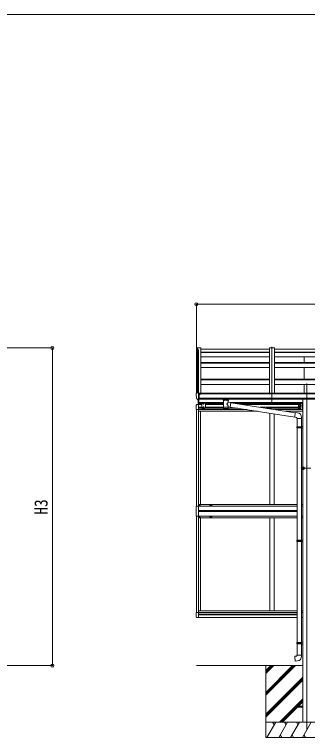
# Model space of a CAD drawing. Units: millimetres at full size, sheet at 1:30; details may follow other scales. Extents: x -8385 to 8479, y -5853 to 5787.
# Drawn here: x 31 to 2885, y -1250 to 5787 of the extents above; entities that cross this region are included whole.
import ezdxf
from ezdxf.enums import TextEntityAlignment as Align

# ---------------------------------------------------------------- set-up
doc = ezdxf.new("R2010")
doc.units = ezdxf.units.MM
doc.header["$LTSCALE"] = 30
doc.header["$PDMODE"] = 32
doc.header["$PDSIZE"] = 30
for name, color, linetype, lineweight in [('0-0_0', 7, 'Continuous', 9), ('0-1_本体', 4, 'Continuous', 9), ('0-2_部品', 7, 'Continuous', 9), ('0-8_PARTS2', 2, 'Continuous', 9), ('0-A_寸法', 6, 'Continuous', 9), ('1-1_GLASS', 4, 'Continuous', 9), ('1-2_GLASS_SEAL', 7, 'Continuous', 9), ('F-0_240', 7, 'Continuous', 9)]:
    doc.layers.add(name, color=color, linetype=linetype, lineweight=lineweight)
doc.styles.add('ＭＳ ゴシック', font='')
doc.styles.get('ＭＳ ゴシック').set_extended_font_data('MS Gothic')

msp = doc.modelspace()

# ---------------------------------------------------------------- linework, layer by layer
at = {"layer": '0-0_0'}
for p, q in [((1802.65, -550.48), (2839.15, -550.48)), ((2478.65, -550.48), (2478.65, -1250.48)), ((2478.65, -811.21), (2739.38, -550.48)), ((2478.65, -825.35), (2753.52, -550.48)), ((2478.65, -839.49), (2767.66, -550.48)), ((2478.65, -627.36), (2555.53, -550.48)), ((2478.65, -613.22), (2541.39, -550.48)), ((2478.65, -599.08), (2527.24, -550.48)), ((2478.65, -1023.34), (2839.15, -662.84)), ((2478.65, -1037.48), (2839.15, -676.98)), ((2478.65, -1051.62), (2839.15, -691.13)), ((2613.64, -1100.48), (2839.15, -874.97)), ((2782.29, -945.97), (2839.15, -889.12)), ((2796.43, -945.97), (2839.15, -903.26)), ((2627.78, -1100.48), (2778.65, -949.62)), ((2641.92, -1100.48), (2787.43, -954.97)), ((3278.65, -1100.48), (2478.65, -1100.48)), ((2488.94, -1250.48), (2575.54, -1100.48)), ((2560.54, -1126.46), (2545.54, -1100.48)), ((2604.41, -1250.48), (2691.01, -1100.48)), ((2676.01, -1126.46), (2661.01, -1100.48)), ((2719.88, -1250.48), (2806.48, -1100.48)), ((2791.48, -1126.46), (2776.48, -1100.48)), ((2835.35, -1250.48), (2921.95, -1100.48)), ((2478.65, -1250.48), (3278.65, -1250.48)), ((2619.4, -1224.5), (2634.4, -1250.48)), ((2734.88, -1224.5), (2749.88, -1250.48)), ((2850.35, -1224.5), (2865.34, -1250.48))]:
    msp.add_line(p, q, dxfattribs=at)
at = {"layer": '0-1_本体'}
for p, q in [((1802.65, 2539.75), (1802.64, 2098.7)), ((1803.59, 2540.64), (1811.43, 2541.05)), ((1811.65, 2540.97), (1811.65, 2105.24)), ((1811.73, 2540.86), (1812.35, 2539.24)), ((1847.65, 2541.06), (1847.65, 2095.06)), ((2513.65, 2541.06), (2513.65, 2101.77)), ((2563.65, 2541.06), (2513.65, 2541.06)), ((2563.65, 2541.06), (2563.65, 2101.77)), ((1847.65, 2528.06), (2513.65, 2528.06)), ((1847.65, 2501.34), (2513.65, 2501.34)), ((1847.65, 2498.76), (2513.65, 2498.76)), ((2563.65, 2528.06), (3229.65, 2528.06)), ((2563.65, 2501.34), (3229.65, 2501.34)), ((2563.65, 2498.76), (3229.65, 2498.76)), ((1847.65, 2454.03), (2513.65, 2454.03)), ((1847.65, 2400.29), (2513.65, 2400.29)), ((1847.65, 2394.73), (2513.65, 2394.73)), ((2563.65, 2454.03), (3229.65, 2454.03)), ((2563.65, 2400.29), (3229.65, 2400.29)), ((2563.65, 2394.73), (3229.65, 2394.73)), ((2851.15, 2400.29), (2851.15, 2454.03)), ((1847.65, 2350.73), (2513.65, 2350.73)), ((2563.65, 2350.73), (3229.65, 2350.73)), ((2851.15, 2236.64), (2851.15, 2350.73)), ((1847.65, 2236.64), (2513.65, 2236.64)), ((1847.65, 2229.85), (2513.65, 2229.85)), ((1847.65, 2186.29), (2513.65, 2186.29)), ((2563.65, 2236.64), (3229.65, 2236.64)), ((2563.65, 2229.85), (3229.65, 2229.85)), ((2563.65, 2186.29), (3229.65, 2186.29)), ((2851.15, 2101.77), (2851.15, 2186.29)), ((6828.15, 2095.06), (1829.15, 2095.06)), ((1829.15, 2053.84), (6828.15, 2053.84)), ((6828.15, 2041.99), (1829.15, 2042.06)), ((1852.65, 2095.06), (1852.65, 2101.77)), ((6804.65, 2101.77), (1852.65, 2101.77)), ((2839.15, 2041.9), (2839.15, -1100.51))]:
    msp.add_line(p, q, dxfattribs=at)
msp.add_lwpolyline([(1812.35, 2105.24), (1812.35, 2541.06), (1847.65, 2541.06)], dxfattribs=at)
msp.add_circle((1836.62, 2090.33), 3, dxfattribs=at)
for centre, radius, start, end in [((1803.65, 2539.64), 1, 93, 173.32986), ((1811.44, 2540.75), 0.301, 21.06327, 92.86679)]:
    msp.add_arc(centre, radius, start, end, dxfattribs=at)
at = {"layer": '0-2_部品'}
for p, q in [((1800.65, 2095.88), (1800.65, 2095.25)), ((1807.56, 2104.69), (1803.49, 2098.88)), ((1815.02, 2038.57), (1805.28, 2053.94)), ((1822.65, 2036.75), (1822.65, 2105.25)), ((1824.15, 2104.34), (1822.65, 2104.34)), ((1829.15, 2095.52), (1822.65, 2095.92)), ((1824.15, 2104.34), (1824.15, 2098.17)), ((1833.82, 2102.84), (1824.15, 2103.56)), ((1824.15, 2100.57), (1838.15, 2100.51)), ((1833.62, 2090.34), (1834.15, 2090.34)), ((1834.15, 2090.34), (1834.45, 2090.34)), ((1834.65, 2100.52), (1834.65, 2102.42)), ((1839.15, 2099.4), (1839.15, 2095.44)), ((2063.15, 2035.94), (2063.15, 2042.06)), ((2117.15, 2035.94), (2117.15, 2042.06)), ((1821.15, 2036.85), (1817.44, 2037.07)), ((1821.15, 2036.85), (1822.65, 2036.75)), ((1822.65, 2038.95), (1823.15, 2038.95)), ((1823.15, 2038.95), (1823.65, 2039.95)), ((1829.15, 2039.95), (1823.65, 2039.95)), ((2067.25, 2031.44), (2067.23, 1951.15)), ((2113.05, 2013.87), (2113.05, 2031.46)), ((2138.27, 2009.96), (2113.05, 2013.88)), ((2138.27, 2009.96), (2131.25, 1964.71)), ((2765.11, 1910.66), (2137.96, 2007.95)), ((2113.06, 1951.15), (2113.05, 1967.78)), ((2113.05, 1967.53), (2131.25, 1964.71)), ((2761.44, 1868.72), (2131.52, 1966.45)), ((2786.07, 1910.27), (2765.23, 1912.09)), ((2781.15, 1854.52), (2827.15, 1854.52)), ((2783.15, 1854.52), (2783.15, 1775.27)), ((2825.15, 1854.52), (2825.15, 1777.83)), ((2827.15, 1854.52), (2827.15, 1865.44)), ((2781.15, 1773.27), (2782.15, 1775.27)), ((2781.15, 1773.27), (2825.15, 1773.27)), ((2781.15, 1773.27), (2781.15, 1765.27)), ((2781.15, 1765.27), (2825.15, 1765.27)), ((2781.15, 1765.27), (2782.15, 1763.27)), ((2782.15, 1775.27), (2825.15, 1775.27)), ((2782.15, 1763.27), (2825.15, 1763.27)), ((2783.15, 1763.27), (2783.15, 669.08)), ((2820.67, 1773.27), (2820.24, 1775.27)), ((2823.15, 1777.77), (2839.15, 1778.24)), ((2823.15, 1775.77), (2823.15, 1777.77)), ((2823.15, 1775.77), (2825.15, 1775.77)), ((2823.15, 1760.77), (2823.15, 1762.77)), ((2823.15, 1760.77), (2839.15, 1760.3)), ((2825.15, 1760.71), (2825.15, 671.64)), ((2839.15, 1778.24), (2839.15, 1760.3)), ((2781.15, 667.08), (2782.15, 669.08)), ((2781.15, 667.08), (2825.15, 667.08)), ((2781.15, 667.08), (2781.15, 659.08)), ((2781.15, 659.08), (2825.15, 659.08)), ((2781.15, 659.08), (2782.15, 657.08)), ((2782.15, 669.08), (2825.15, 669.08)), ((2782.15, 657.08), (2825.15, 657.08)), ((2783.15, 657.08), (2783.15, -326.08)), ((2820.67, 667.08), (2820.24, 669.08)), ((2823.15, 671.58), (2839.15, 672.05)), ((2823.15, 669.58), (2823.15, 671.58)), ((2823.15, 669.58), (2825.15, 669.58)), ((2823.15, 654.58), (2823.15, 656.58)), ((2823.15, 654.58), (2839.15, 654.11)), ((2825.15, 654.52), (2825.15, -323.52)), ((2839.15, 672.05), (2839.15, 654.11)), ((2781.15, -328.08), (2782.15, -326.08)), ((2781.15, -328.08), (2825.15, -328.08)), ((2781.15, -328.08), (2781.15, -336.08)), ((2781.15, -336.08), (2825.15, -336.08)), ((2781.15, -336.08), (2782.15, -338.08)), ((2782.15, -326.08), (2825.15, -326.08)), ((2782.15, -338.08), (2825.15, -338.08)), ((2783.15, -338.08), (2783.15, -448.08)), ((2820.67, -328.08), (2820.24, -326.08)), ((2823.15, -323.58), (2839.15, -323.11)), ((2823.15, -325.58), (2823.15, -323.58)), ((2823.15, -325.58), (2825.15, -325.58)), ((2823.15, -340.58), (2823.15, -338.58)), ((2823.15, -340.58), (2839.15, -341.05)), ((2825.15, -340.64), (2825.15, -448.08)), ((2839.15, -323.11), (2839.15, -341.05)), ((2781.15, -448.08), (2827.15, -448.08)), ((2781.15, -458.08), (2781.15, -448.08)), ((2827.15, -448.08), (2827.15, -459))]:
    msp.add_line(p, q, dxfattribs=at)
at = {"layer": '0-2_部品', "color": 4}
for p, q in [((2778.65, -945.97), (2839.15, -945.97)), ((2778.65, -945.97), (2778.65, -954.97)), ((2778.65, -954.97), (2839.15, -954.97))]:
    msp.add_line(p, q, dxfattribs=at)
at = {"layer": '0-2_部品'}
for points in [[(1822.65, 2105.25), (1810.65, 2105.25), (1808.32, 2105.11)], [(1822.65, 2050.64), (1825.81, 2051.05), (1829.15, 2051.48)], [(1829.15, 2039.95), (1829.15, 2098.17), (1824.15, 2098.17)], [(1833.82, 2102.84), (1833.99, 2102.82), (1834.15, 2102.79), (1834.29, 2102.75), (1834.41, 2102.69), (1834.51, 2102.63), (1834.59, 2102.57), (1834.63, 2102.5), (1834.65, 2102.42)], [(1834.45, 2091.52), (1834.45, 2090.34), (1839.15, 2090.34)], [(1839.15, 2091.95), (1839.15, 2090.34), (1839.62, 2090.34)], [(2063.19, 2035.89), (2063.16, 2036.24), (2063.41, 2037.2), (2063.93, 2038.08), (2064.73, 2038.92), (2065.85, 2039.72), (2067.25, 2040.45)], [(2063.19, 2036), (2063.16, 2035.65), (2063.41, 2034.69), (2063.93, 2033.81), (2064.73, 2032.97), (2065.85, 2032.17), (2067.25, 2031.44)], [(2113.05, 2040.43), (2113.28, 2040.34), (2114.64, 2039.6), (2115.75, 2038.76), (2116.51, 2037.89), (2116.97, 2036.99), (2117.14, 2036.11)], [(2113.05, 2031.46), (2113.28, 2031.55), (2114.64, 2032.29), (2115.75, 2033.13), (2116.51, 2034), (2116.97, 2034.9), (2117.14, 2035.78)], [(2765.23, 1912.09), (2761.22, 1866.27), (2781.15, 1864.52), (2781.15, 1854.52)], [(2820.67, 1773.27), (2820.67, 1765.27), (2820.24, 1763.27)], [(2823.15, 1762.77), (2825.15, 1762.77), (2825.15, 1775.77)], [(2820.67, 667.08), (2820.67, 659.08), (2820.24, 657.08)], [(2823.15, 656.58), (2825.15, 656.58), (2825.15, 669.58)], [(2820.67, -328.08), (2820.67, -336.08), (2820.24, -338.08)], [(2823.15, -338.58), (2825.15, -338.58), (2825.15, -325.58)], [(2786.07, -503.83), (2765.23, -505.65), (2761.22, -459.82), (2781.15, -458.08)]]:
    msp.add_lwpolyline(points, dxfattribs=at)
for centre, radius, start, end in [((1803.65, 2095.88), 3, 93, 180), ((1993.14, 2095.26), 192.49, 180.0008, 192.1233), ((1807.88, 2055.44), 3, 191.83348, 210), ((1808.38, 2104.11), 1, 93.5, 145), ((1836.65, 2090.34), 2.5, 151.64236, 180), ((1836.65, 2090.34), 2.5, 0, 151.64236), ((2080.22, 1990.73), 51.38, 92.46126, 104.61963), ((2100.1, 1990.73), 51.38, 75.38037, 87.53874), ((1817.62, 2040.07), 3, 210, 266.5), ((2782.15, 1865.44), 45, 0, 85), ((2782.15, -459), 45, 275, 0)]:
    msp.add_arc(centre, radius, start, end, dxfattribs=at)
for centre, major_axis, ratio, start_param, end_param in [((1838.15, 2099.41), (-0.02, 1.1), 0.906239, 4.6917496, 6.2625459), ((2090.15, 2030.25), (-22.91, -0.42), 0.072511, 4.711586, 6.2823824), ((2090.17, 2031.88), (-22.91, -0.42), 0.072511, 4.711586, 6.2823824), ((2090.12, 2031.87), (22.92, -0.42), 0.07247, 0.0008089, 1.5716053), ((2090.12, 2030.25), (22.92, -0.42), 0.07247, 0.0008089, 1.5716053), ((2090.15, 1994.32), (-22.81, 26.62), 0.234429, 3.1563334, 4.5976381), ((2092.7, 1991.68), (20.32, 22.25), 0.045535, 4.9756507, 6.2441899), ((2101.15, 2035.94), (16, 0), 0.361356, 0, 0.0194874), ((2101.15, 2035.94), (16, 0), 0.361356, 6.2636979, 6.2831853), ((2090.15, 1951.15), (22.92, 0), 0.101955, 6.2829723, 9.4248207), ((2090.15, 1951.15), (22.92, 0), 0.101955, 3.1415499, 6.2833984), ((2090.15, 1963.59), (22.91, 0), 0.122865, 6.2831853, 9.424778)]:
    msp.add_ellipse(centre, major_axis=major_axis, ratio=ratio, start_param=start_param, end_param=end_param, dxfattribs=at)
at = {"layer": '0-8_PARTS2'}
for p, q in [((2538.65, 2007.06), (2538.65, 2550.9)), ((1822.65, 2526.34), (1822.65, 2007.06)), ((2878.65, 2195.86), (2878.65, -1179.37))]:
    msp.add_line(p, q, dxfattribs=at)
at = {"layer": '0-A_寸法'}
for p, q in [((1802.65, 2967.06), (1802.65, 2511.49)), ((1802.65, 2967.06), (6854.64, 2967.06)), ((400.37, 2541.33), (-906.06, 2541.33)), ((400.37, -550.47), (400.37, 2541.33)), ((2839.15, 1370.78), (2918.15, 1370.78)), ((400.37, -550.47), (-205.61, -550.47))]:
    msp.add_line(p, q, dxfattribs=at)
for p in [(1802.65, 2967.06), (400.37, 2541.33), (2839.15, 1370.78), (400.37, -550.47)]:
    msp.add_point(p, dxfattribs=at)
at = {"layer": '1-1_GLASS'}
for p, q in [((1822.65, 2010.74), (1858.15, 2010.74)), ((1822.65, 2007.24), (1855.15, 2007.24)), ((1822.65, 1998.24), (1855.15, 1998.24)), ((1822.65, 1994.74), (1855.15, 1994.74)), ((1822.65, 1990.44), (1822.65, 953.24)), ((1855.15, 1989.74), (1822.65, 1989.74)), ((1887.15, 2010.74), (2067.25, 2010.74)), ((1890.15, 2007.24), (2067.24, 2007.24)), ((1890.15, 1998.24), (2067.24, 1998.24)), ((1890.15, 1994.74), (2067.24, 1994.74)), ((2067.24, 1989.74), (1890.15, 1989.74)), ((2133.26, 2010.74), (2799.15, 2010.74)), ((2142.53, 2007.24), (2797.17, 2007.24)), ((2200.54, 1998.24), (2797.15, 1998.24)), ((2223.1, 1994.74), (2797.15, 1994.74)), ((2630.72, 1989.74), (2255.33, 1989.74)), ((2797.15, 1989.74), (2630.72, 1989.74)), ((1802.65, 1941.04), (1802.65, 1002.44)), ((1822.65, 1963.74), (1855.15, 1963.74)), ((1822.65, 1954.74), (1855.15, 1954.74)), ((2293.99, 1941.24), (1822.65, 1941.24)), ((2397.13, 1925.24), (1822.65, 1925.24)), ((1842.65, 1925.24), (1842.65, 1018.24)), ((1890.15, 1963.74), (2067.24, 1963.74)), ((1890.15, 1954.74), (2067.23, 1954.74)), ((2113.06, 1954.74), (2206.97, 1954.74)), ((2422.92, 1963.74), (2797.15, 1963.74)), ((2480.94, 1954.74), (2797.15, 1954.74)), ((2518.65, 1906.39), (2518.65, 1018.24)), ((2567.96, 1941.24), (2839.15, 1941.24)), ((2839.15, 1925.24), (2671.09, 1925.24)), ((2558.65, 1900.18), (2558.65, 1018.24)), ((1822.65, 1018.24), (2783.15, 1018.24)), ((1822.65, 1002.24), (2783.15, 1002.24)), ((2825.35, 1018.24), (2839.35, 1018.24)), ((2825.35, 1002.24), (2839.35, 1002.24)), ((1822.65, 957.74), (2783.15, 957.74)), ((1822.65, 953.24), (1822.65, -83.76)), ((2783.15, 948.74), (1822.65, 948.74)), ((1802.65, 904.04), (1802.65, -34.56)), ((1822.65, 904.24), (2783.15, 904.24)), ((2783.15, 888.24), (1822.65, 888.24)), ((1842.65, 888.24), (1842.65, -18.76)), ((2518.65, -18.76), (2518.65, 888.48)), ((2558.65, -18.76), (2558.65, 884.98)), ((2825.35, 904.24), (2839.35, 904.24)), ((2825.35, 888.24), (2839.35, 888.24)), ((1822.65, -18.76), (2783.15, -18.76)), ((1822.65, -34.76), (2781.15, -34.76)), ((1822.65, -48.26), (2783.15, -48.26)), ((1822.65, -57.26), (2783.15, -57.26)), ((2825.35, -18.76), (2839.35, -18.76)), ((2825.35, -34.76), (2839.35, -34.76)), ((1822.65, -83.26), (2783.15, -83.26)), ((2825.35, -83.26), (2839.35, -83.26))]:
    msp.add_line(p, q, dxfattribs=at)
for points in [[(1952.65, 1004.74), (1932.65, 1004.74), (1932.65, 1009.74), (1952.65, 1009.74)], [(1952.65, 902.74), (1932.65, 902.74), (1932.65, 897.74), (1952.65, 897.74)]]:
    msp.add_lwpolyline(points, close=True, dxfattribs=at)
at = {"layer": '1-2_GLASS_SEAL'}
for p, q in [((1802.15, 1984.24), (1802.15, 1941.34)), ((1822.65, 1990.54), (1807.36, 1989.74)), ((1821.15, 1990.53), (1821.15, 2037.13)), ((1822.65, 1990.53), (1822.65, 2037.04)), ((1828.15, 2011.04), (1828.15, 2040.24)), ((1859.15, 2012.04), (1855.15, 2008.04)), ((1855.15, 2008.04), (1855.15, 1954.54)), ((1886.15, 2012.04), (1859.15, 2012.04)), ((1886.15, 2012.04), (1890.15, 2008.04)), ((1890.15, 1954.54), (1890.15, 2008.04)), ((2797.15, 2007.04), (2797.15, 1982.04)), ((2797.15, 1972.04), (2797.15, 1947.04)), ((2802.15, 2012.04), (2839.15, 2012.04)), ((2802.15, 1977.04), (2839.15, 1977.04)), ((2802.15, 1977.04), (2839.15, 1977.04)), ((2836.65, 1994.54), (2829.65, 1994.54)), ((2836.15, 2007.54), (2835.34, 2007.4)), ((2836.15, 1999.54), (2835.34, 1999.68)), ((2836.15, 1989.54), (2835.34, 1989.4)), ((2836.15, 1981.54), (2835.34, 1981.68)), ((2836.15, 1972.54), (2835.34, 1972.4)), ((2836.15, 1999.54), (2836.65, 1999.63)), ((2836.15, 1981.54), (2836.65, 1981.63)), ((2836.65, 2012.04), (2836.65, 1977.04)), ((2836.65, 1977.04), (2836.65, 1942.04)), ((2839.15, 2012.04), (2839.15, 1977.04)), ((2839.15, 1977.04), (2839.15, 1942.04)), ((1822.65, 1941.34), (1802.15, 1941.34)), ((1859.15, 1950.54), (1855.15, 1954.54)), ((1886.15, 1950.54), (1859.15, 1950.54)), ((1872.65, 1967.04), (1866.15, 1963.29)), ((1866.15, 1963.29), (1866.15, 1955.78)), ((1866.15, 1955.78), (1872.65, 1952.03)), ((1879.15, 1963.29), (1872.65, 1967.04)), ((1872.65, 1952.03), (1879.15, 1955.78)), ((1879.15, 1955.78), (1879.15, 1963.29)), ((1886.15, 1950.54), (1890.15, 1954.54)), ((2802.15, 1942.04), (2839.15, 1942.04)), ((2836.65, 1959.54), (2829.65, 1959.54)), ((2836.15, 1964.54), (2835.34, 1964.68)), ((2836.15, 1954.54), (2835.34, 1954.4)), ((2836.15, 1946.54), (2835.34, 1946.68)), ((2836.15, 1964.54), (2836.65, 1964.63)), ((2836.15, 1946.54), (2836.65, 1946.63)), ((1832.15, 1011.54), (1831.15, 1011.54)), ((1835.15, 1012.54), (1836.15, 1012.54)), ((1831.42, 954.45), (1830.6, 954.45)), ((1833.88, 953.63), (1834.7, 953.63)), ((1832.15, 896.54), (1831.15, 896.54)), ((1835.15, 895.54), (1836.15, 895.54)), ((1822.65, -34.27), (1802.15, -34.27)), ((1802.15, -77.17), (1802.15, -34.27)), ((1822.65, -83.47), (1807.36, -82.67))]:
    msp.add_line(p, q, dxfattribs=at)
for points in [[(1866.15, 2006.79), (1872.65, 2010.54), (1879.15, 2006.79)], [(1879.15, 2006.79), (1879.15, 1999.28), (1872.65, 1995.53), (1866.15, 1999.28), (1866.15, 2006.79)], [(2836.65, 1999.54), (2829.65, 1994.54), (2836.65, 1989.54)], [(2837.03, 2003.54), (2836.4, 2004.72), (2834.17, 2005.84)], [(2837.03, 2003.54), (2836.4, 2002.35), (2834.17, 2001.24)], [(2837.03, 1985.54), (2836.4, 1986.72), (2834.17, 1987.84)], [(2837.03, 1985.54), (2836.4, 1984.35), (2834.17, 1983.24)], [(2837.03, 1968.54), (2836.4, 1969.72), (2834.17, 1970.84)], [(2836.15, 1999.54), (2836.15, 2007.54), (2836.65, 2007.45), (2836.65, 1999.63)], [(2836.15, 1981.54), (2836.15, 1989.54), (2836.65, 1989.45), (2836.65, 1981.63)], [(2836.15, 1964.54), (2836.15, 1972.54), (2836.65, 1972.45), (2836.65, 1964.63)], [(2836.65, 1964.54), (2829.65, 1959.54), (2836.65, 1954.54)], [(2837.03, 1968.54), (2836.4, 1967.35), (2834.17, 1966.24)], [(2837.03, 1950.54), (2836.4, 1951.72), (2834.17, 1952.84)], [(2837.03, 1950.54), (2836.4, 1949.35), (2834.17, 1948.24)], [(2836.15, 1946.54), (2836.15, 1954.54), (2836.65, 1954.45), (2836.65, 1946.63)], [(1822.65, 1003.04), (1801.95, 1003.04), (1801.95, 905.04), (1822.65, 905.04)], [(1831.15, 1011.54), (1831.15, 1012.54), (1832.15, 1012.54)], [(1833.15, 1013.54), (1833.15, 1014.54), (1834.15, 1014.54), (1834.15, 1013.54)], [(1834.15, 1010.54), (1834.15, 1009.54), (1833.15, 1009.54), (1833.15, 1010.54)], [(1836.15, 1012.54), (1836.15, 1011.54), (1835.15, 1011.54)], [(1830.6, 954.45), (1830.6, 953.63), (1831.42, 953.63)], [(1833.06, 955.27), (1833.06, 956.09), (1832.24, 956.09), (1832.24, 955.27)], [(1832.24, 952.81), (1832.24, 951.99), (1833.06, 951.99), (1833.06, 952.81)], [(1834.7, 953.63), (1834.7, 954.45), (1833.88, 954.45)], [(1831.15, 896.54), (1831.15, 895.54), (1832.15, 895.54)], [(1834.15, 897.54), (1834.15, 898.54), (1833.15, 898.54), (1833.15, 897.54)], [(1833.15, 894.54), (1833.15, 893.54), (1834.15, 893.54), (1834.15, 894.54)], [(1836.15, 895.54), (1836.15, 896.54), (1835.15, 896.54)]]:
    msp.add_lwpolyline(points, dxfattribs=at)
for points in [[(2814.15, 1995.53), (2820.65, 1999.28), (2820.65, 2006.79), (2814.15, 2010.54), (2807.65, 2006.79), (2807.65, 1999.28)], [(2807.15, 1952.03), (2813.65, 1955.78), (2813.65, 1963.29), (2807.15, 1967.04), (2800.65, 1963.29), (2800.65, 1955.78)]]:
    msp.add_lwpolyline(points, close=True, dxfattribs=at)
for centre, radius in [((1872.65, 2003.04), 8.5), ((1872.65, 2003.04), 7.5), ((1872.65, 2003.04), 6.5), ((2814.15, 2003.04), 8.5), ((2814.15, 2003.04), 7.5), ((2814.15, 2003.04), 6.5), ((2814.15, 1986.04), 4.25), ((1872.65, 1959.54), 8.5), ((1872.65, 1959.54), 7.5), ((1872.65, 1959.54), 6.5), ((2807.15, 1959.54), 8.5), ((2807.15, 1959.54), 7.5), ((2807.15, 1959.54), 6.5), ((1833.65, 1012.04), 5.9), ((1832.65, 954.04), 3.75), ((1833.65, 896.04), 5.9)]:
    msp.add_circle(centre, radius, dxfattribs=at)
for centre, radius, start, end in [((1807.65, 1984.24), 5.5, 93, 180), ((2802.15, 2007.04), 5, 90, 180), ((2802.15, 1982.04), 5, 180, 270), ((2802.15, 1972.04), 5, 90, 180), ((2807.15, 1994.54), 4.25, 94.76077, 6.29431), ((2814.15, 1968.04), 4.25, 274.76077, 186.29431), ((2840.25, 2003.54), 6.5, 147.94412, 212.05588), ((2840.25, 1985.54), 6.5, 147.94412, 212.05588), ((2840.25, 1968.54), 6.5, 147.94412, 212.05588), ((2835.5, 2006.51), 0.9, 100, 147.94412), ((2835.5, 2000.56), 0.9, 212.05588, 260), ((2835.5, 1988.51), 0.9, 100, 147.94412), ((2835.5, 1982.56), 0.9, 212.05588, 260), ((2835.5, 1971.51), 0.9, 100, 147.94412), ((2802.15, 1947.04), 5, 180, 270), ((2814.15, 1951.04), 4.25, 173.70569, 85.23923), ((2840.25, 1950.54), 6.5, 147.94412, 212.05588), ((2835.5, 1965.56), 0.9, 212.05588, 260), ((2835.5, 1953.51), 0.9, 100, 147.94412), ((2835.5, 1947.56), 0.9, 212.05588, 260), ((1832.15, 1013.54), 1, 270, 0), ((1832.15, 1010.54), 1, 0, 90), ((1835.15, 1013.54), 1, 180, 270), ((1835.15, 1010.54), 1, 90, 180), ((1831.42, 955.27), 0.82, 270, 0), ((1831.42, 952.81), 0.82, 0, 90), ((1833.88, 955.27), 0.82, 180, 270), ((1833.88, 952.81), 0.82, 90, 180), ((1832.15, 897.54), 1, 270, 0), ((1832.15, 894.54), 1, 0, 90), ((1835.15, 897.54), 1, 180, 270), ((1835.15, 894.54), 1, 90, 180), ((1807.65, -77.17), 5.5, 180, 267)]:
    msp.add_arc(centre, radius, start, end, dxfattribs=at)
at = {"layer": 'F-0_240', "color": 5}
msp.add_line((-8385.45, 5787.34), (8054.55, 5787.34), dxfattribs=at)

# ---------------------------------------------------------------- texts
at = {"layer": '0-A_寸法', "color": 7, "style": 'ＭＳ ゴシック', "width": 0.85}
msp.add_text('H3', height=129, rotation=90, dxfattribs=at).set_placement((392.37, 919.43), align=Align.BOTTOM_LEFT)

doc.saveas('drawing.dxf')
